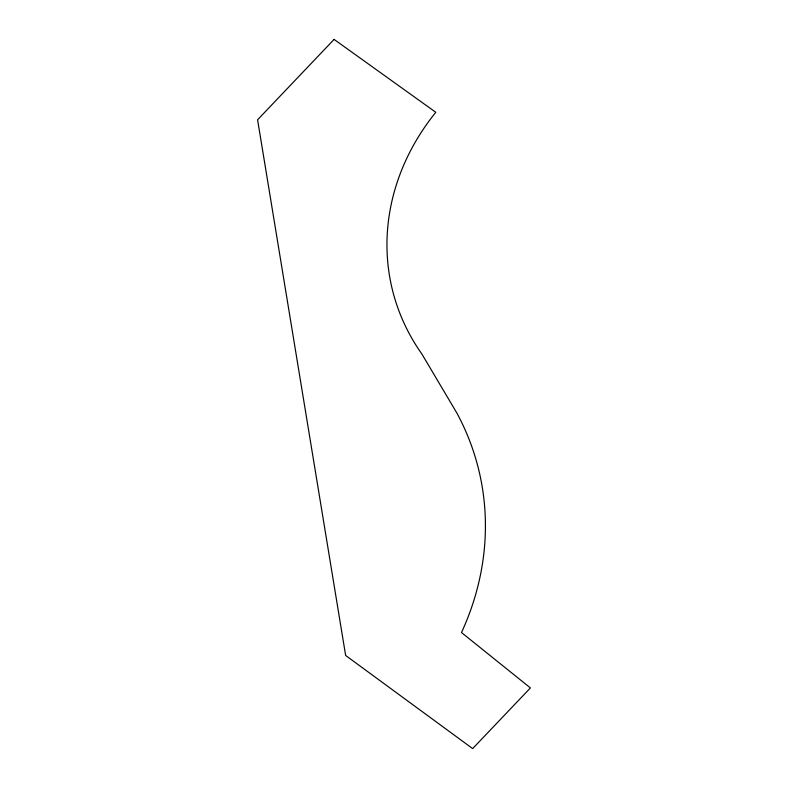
<?xml version="1.0" encoding="UTF-8"?>
<svg xmlns="http://www.w3.org/2000/svg" width="788" height="788" viewBox="0 0 788 788"><rect width="100%" height="100%" fill="white"/><g stroke="black" fill="none" stroke-linecap="round" stroke-linejoin="round"><path stroke-width="1.18" d="M334.092 39.4L257.587 119.786L345.636 655.449L472.662 748.6L530.413 687.934L461.492 632.547A308.935 269.683 -14.6 0 0 456.794 412.922L421.954 354.127A245.147 214.001 -14.6 0 1 435.794 112.29L334.092 39.4"/></g></svg>
